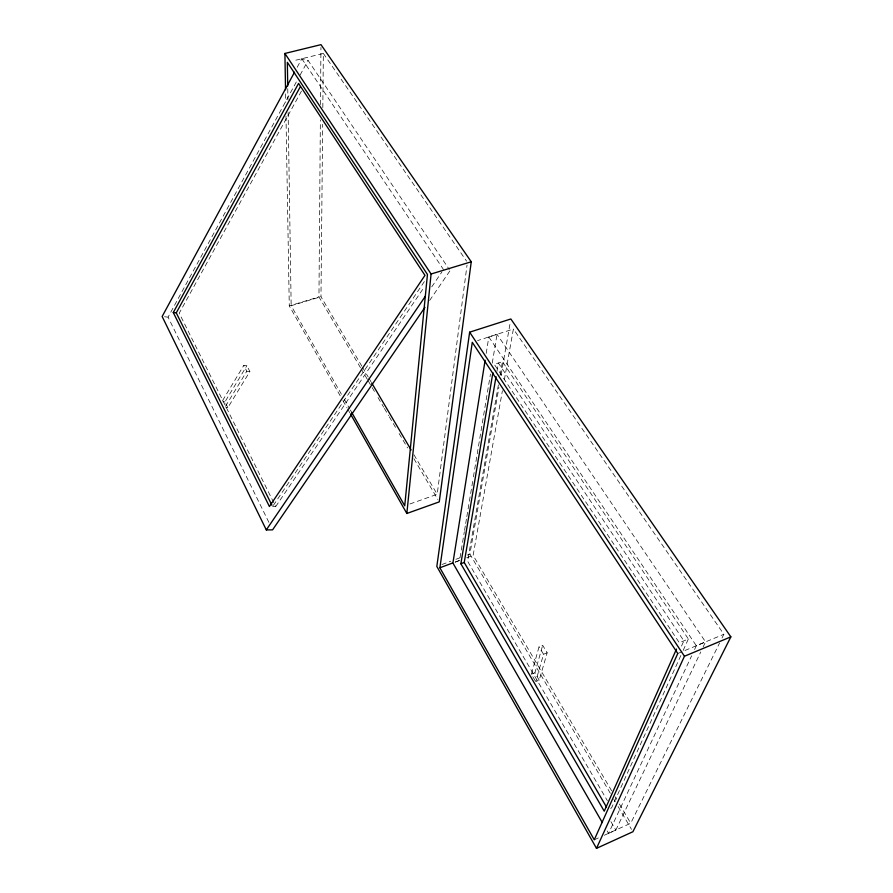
<?xml version="1.0" encoding="UTF-8"?>
<svg xmlns="http://www.w3.org/2000/svg" width="893" height="893" viewBox="0 0 893 893"><rect width="100%" height="100%" fill="white"/><g stroke="black" fill="none" stroke-linecap="round" stroke-linejoin="round"><path stroke-width="0.67" stroke-dasharray="4.46 3.35" d="M360.459 367.648L318.957 296.934L320.364 119.919M320.487 104.581L320.944 47.441M361.832 366.163L320.978 296.722L322.652 124.339M322.82 107.651L323.344 53.435L292.681 60.981M409.92 503.976L437.19 494.276L467.028 265.087M486.205 353.405L488.817 336.974L497.033 334.306L705.559 641.9L703.159 646.923M460.018 557.779L464.327 531.737M464.55 530.364L465.465 524.883M465.688 523.51L466.604 518.029M466.827 516.656L473.19 478.268M473.413 476.895L490.447 374.067M492.266 363.105L497.033 334.306M496.966 371.198L498.372 363.004L683.848 640.861L681.002 647.202M498.383 384.894L467.597 561.217L607.363 800.686M500.058 375.328L502.435 361.654L494.287 364.344L679.327 642.737L688.358 638.986L502.435 361.654M610.31 793.285L469.897 554.084L498.941 387.316M501.085 375.015L510.126 323.076M611.649 790.83L473.123 555.357L502.402 390.754M504.355 379.782L513.386 329.026L477.576 340.601M535.074 680.566L531.391 674.237L539.059 646.733L542.676 645.282L547.163 652.805L539.205 680.176L535.688 681.616L543.536 654.268L539.059 646.733M539.205 680.176L534.896 672.809L542.676 645.282M680.857 655.495L611.582 807.908L607.91 809.549M683.167 650.417L688.358 638.986M607.162 830.992L608.546 833.403L691.629 655.819M694.575 649.524L696.339 645.751L705.559 641.9M608.546 833.403L615.835 830.099L700.771 651.935M604.327 835.245L630.737 823.268L719.579 642.982M722.024 638.004L723.866 634.276L513.386 329.026M297.179 67.288L301.823 58.737L308.074 60.434L449.302 269.463M268.882 522.36L168.074 317.149L297.402 79.99M300.07 75.101L308.074 60.434M301.466 91.119L179.225 313.209L275.714 506.565L272.577 506.543M222.614 400.522L243.778 365.449L246.859 365.717L249.884 371.499L227.838 407.666L225.806 407.543M227.838 407.666L224.947 401.883L246.859 365.717M225.494 406.304L246.803 371.242L243.778 365.449M273.347 505.393L425.124 280.458M275.714 506.565L424.499 286.709M431.754 286.854L441.957 271.874M429.667 300.45L450.083 270.624M594.269 839.811L599.292 837.534M677.776 653.475L723.866 634.276M531.391 674.237L534.896 672.809M543.536 654.268L547.163 652.805M455.129 562.177L459.56 560.525M441.912 564.521L450.82 561.206M455.91 559.308L459.728 557.879M467.352 555.033L469.897 554.084M455.229 562.043L460.341 560.134M466.738 557.745L473.123 555.357M340.155 395.722L289.276 305.875L318.957 296.934M341.405 394.248L291.163 305.719L320.978 296.722M222.915 401.761L224.947 401.883M246.803 371.242L249.884 371.499M164.513 316.758L168.074 317.149M323.344 53.435L466.592 261.169M301.823 58.737L443.52 269.574M488.817 336.974L696.339 645.751M362.536 367.369L368.173 376.946M368.876 378.141L370.986 381.735M413.95 454.76L437.19 494.276M615.188 796.835L616.594 799.246M619.429 804.046L630.737 823.268M361.163 368.842L367.492 379.625M368.195 380.831L375.239 392.82M378.052 397.608L383.677 407.197M384.381 408.391L388.6 415.591M389.303 416.785L396.336 428.774M399.149 433.563L407.599 447.94M413.928 458.734L437.849 499.477M613.837 799.302L615.255 801.702M618.079 806.513L631.485 829.351M610.957 821.672L615.835 830.099M344.162 399.104L349.665 408.804M350.357 410.021L351.73 412.443M342.901 400.577L347.031 407.855M347.723 409.072L349.777 412.711M285.604 93.899L285.749 102.26M285.994 116.213L289.276 305.875M287.758 88.72L287.937 99.849M288.126 112.373L291.163 305.719"/><path stroke-width="1.34" d="M406.84 513.475L431.085 273.995L284.912 53.457L320.967 44.65L471.258 261.783L439.256 501.877L406.84 513.475L350.469 413.928M469.64 332.174L436.822 566.419L596.491 848.35L632.891 831.751L730.854 636.854L510.841 318.98L469.64 332.174L684.44 656.255L596.491 848.35M439.881 567.769L472.274 342.309L677.776 653.475L594.269 839.811L439.881 567.769L452.673 562.992M485.122 360.259L452.907 563.014L602.295 822.542M676.503 649.066L604.237 811.201L460.855 563.751L492.903 372.604M606.514 807.138L464.226 562.478L496.028 376.667M294.534 72.177L162.146 316.49L266.293 529.917L272.577 529.862L424.956 307.326M173.275 312.539L298.575 83.417L424.968 275.345L269.418 506.521L173.275 312.539L176.256 312.874L271.952 505.304M176.256 312.874L300.361 86.666M266.293 529.917L425.481 296.074M684.44 656.255L730.854 636.854M460.855 563.751L464.226 562.478M431.085 273.995L471.258 261.783M371.689 382.93L411.137 449.972M351.73 412.443L404.73 505.829L427.457 274.452L287.345 62.298L287.713 85.94M284.912 53.457L285.537 89.713"/></g></svg>
